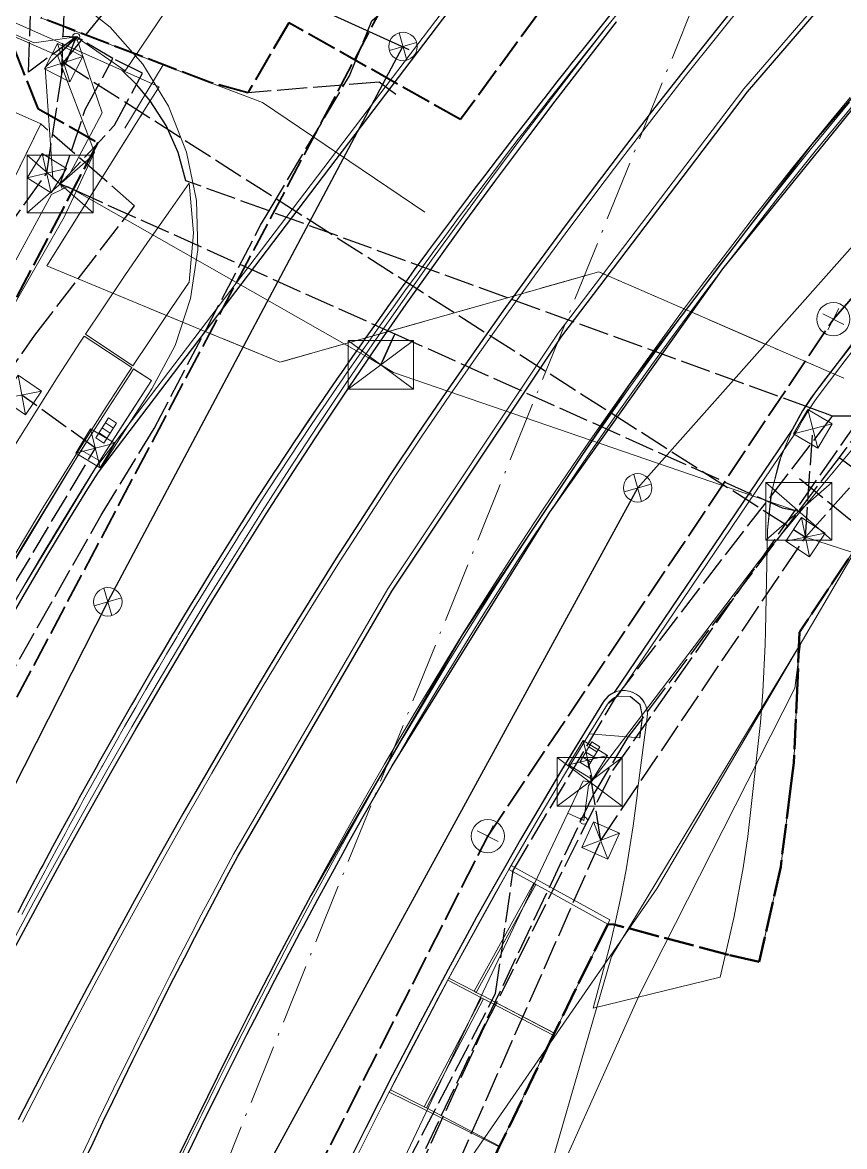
# Model space of a CAD drawing. Header units: metres. Extents: x 105014 to 106600, y 111320 to 118425.
# Drawn here: x 105573.02 to 105607.71, y 113667.11 to 113714.56 of the extents above; entities that cross this region are included whole.
import ezdxf

# ---------------------------------------------------------------- set-up
doc = ezdxf.new("R2010")
doc.units = ezdxf.units.M
doc.linetypes.add('DASHDOT', pattern=[3.556, 2.54, -0.508, 0, -0.508])
doc.linetypes.add('DASHED', pattern=[1.524, 1.27, -0.254])
for name, color, linetype, lineweight in [('00-BASE-LIMITE', 7, 'DASHED', 50), ('00-BASE-UE', 42, 'DASHED', 25), ('10-PAV-BOCACALLE', 9, 'CONTINUOUS', 13), ('10-PAV-CALZADA-BRT', 12, 'CONTINUOUS', 30), ('10-PAV-CALZADA-MIXTA', 8, 'CONTINUOUS', 30), ('10-PAV-CICLORUTA', 76, 'CONTINUOUS', 18), ('10-PAV-SARDINEL', 252, 'CONTINUOUS', 13), ('20-EP-ZONA-DURA', 253, 'CONTINUOUS', 13), ('20-EP-ZONA-VERDE', 84, 'CONTINUOUS', 13), ('30-RED-ENEL-EXIST', 13, 'CONTINUOUS', 13), ('30-RED-ENEL-NODOS', 11, 'CONTINUOUS', 13), ('30-RED-ENEL-PROY', 1, 'DASHED', 25), ('30-RED-ETB-CAMARA', 151, 'CONTINUOUS', 13), ('30-RED-ETB-EXIST', 145, 'CONTINUOUS', 13), ('30-RED-ETB-PROY', 5, 'DASHED', 25), ('30-RED-MOVISTAR-PROY', 4, 'DASHED', 25), ('30-RED-VANTI-EXIST', 52, 'CONTINUOUS', 13), ('30-RED-VANTI-PROY', 2, 'DASHED', 25), ('30-RED-VANTI-RETIRO', 8, 'DASHDOT', 13), ('35-RH-ACUE-MATRIZ-PJ', 150, 'DASHED', 40), ('35-RH-ACUE-MENOR-EXIST', 151, 'CONTINUOUS', 13), ('35-RH-ACUE-MENOR-PROY', 5, 'DASHED', 25), ('35-RH-PLUV-COLECTOR', 96, 'CONTINUOUS', 30), ('35-RH-PLUV-NODOS', 94, 'CONTINUOUS', 13), ('35-RH-PLUV-RETIRO', 8, 'DASHDOT', 13), ('35-RH-SUDS-ZONAS', 92, 'CONTINUOUS', 20), ('36-RH-SAN-COLECTOR-PROY', 6, 'DASHED', 35), ('36-RH-SAN-POZOS', 216, 'CONTINUOUS', 13), ('60-PREDIAL-LOTE', 42, 'CONTINUOUS', 13)]:
    doc.layers.add(name, color=color, linetype=linetype, lineweight=lineweight)

# ---------------------------------------------------------------- blocks, each defined once
blk = doc.blocks.new('CAM_ETB_T_14')
for p, q in [((-1.39, -1.22), (1.39, 1.22)), ((-1.39, 1.22), (1.39, -1.22))]:
    blk.add_line(p, q)
blk.add_lwpolyline([(-1.39, -1.22), (1.39, -1.22), (1.39, 1.22), (-1.39, 1.22)], close=True)
blk = doc.blocks.new('CAM_ETB_T_13')
for p, q in [((-1.375, -1.025), (1.375, 1.025)), ((-1.375, 1.025), (1.375, -1.025))]:
    blk.add_line(p, q)
blk.add_lwpolyline([(-1.375, -1.025), (1.375, -1.025), (1.375, 1.025), (-1.375, 1.025)], close=True)
blk = doc.blocks.new('POSTE')
blk.add_circle((0, 0), 0.15)
blk = doc.blocks.new('CAJA_ENEL')
for p, q in [((-0.6, -0.6), (0.6, 0.6)), ((-0.6, 0.6), (0.6, -0.6))]:
    blk.add_line(p, q)
blk.add_lwpolyline([(-0.6, -0.6), (0.6, -0.6), (0.6, 0.6), (-0.6, 0.6)], close=True)
blk = doc.blocks.new('POZO_SAN')
for p, q in [((0, -0.5), (0, 0.5)), ((-0.5, 0), (0.5, 0))]:
    blk.add_line(p, q)
blk.add_circle((0, 0), 0.7)
blk = doc.blocks.new('SUMIDERO')
for p, q in [((-0.25, -0.2), (-0.25, 0.2)), ((0, -0.2), (0, 0.2)), ((0.25, -0.2), (0.25, 0.2))]:
    blk.add_line(p, q)
blk.add_lwpolyline([(-0.5, -0.2), (0.5, -0.2), (0.5, 0.2), (-0.5, 0.2)], close=True)
blk = doc.blocks.new('POZO_PLUV')
for p, q in [((-0.42, -0.42), (0.42, 0.42)), ((-0.42, 0.42), (0.42, -0.42))]:
    blk.add_line(p, q)
blk.add_circle((0, 0), 0.6)

msp = doc.modelspace()

# ---------------------------------------------------------------- linework, layer by layer
at = {"layer": '00-BASE-LIMITE'}
msp.add_lwpolyline([(105608.7125, 113693.1741), (105605.8169, 113688.8167), (105605.7209, 113686.6775), (105605.5699, 113683.3127), (105605.4333, 113682.2227), (105605.0193, 113678.9153), (105604.1107, 113674.9011), (105602.8163, 113675.1941), (105597.9807, 113676.4851), (105597.7151, 113676.4981), (105595.4177, 113671.8015), (105593.1405, 113667.0871), (105575.3521, 113628.7597)], dxfattribs=at)
at = {"layer": '00-BASE-UE'}
msp.add_lwpolyline([(105608.7125, 113693.1741), (105605.8169, 113688.8167), (105605.7209, 113686.6775), (105605.5699, 113683.3127), (105605.4333, 113682.2227), (105605.0193, 113678.9153), (105604.1107, 113674.9011), (105602.8163, 113675.1941), (105597.9807, 113676.4851), (105597.7151, 113676.4981), (105595.4177, 113671.8015), (105593.1405, 113667.0871), (105575.3521, 113628.7597)], dxfattribs=at)
at = {"layer": '10-PAV-BOCACALLE'}
msp.add_lwpolyline([(105603.419, 113731.3811), (105576.2193, 113695.5737), (105576.6611, 113696.2805), (105577.5571, 113697.6867), (105578.4727, 113699.0963), (105579.4593, 113700.9304), (105580.1139, 113702.9075), (105580.4169, 113704.9679), (105580.359, 113707.0497), (105579.9421, 113709.0902), (105579.1786, 113711.0278), (105578.0917, 113712.8043), (105576.714, 113714.3661), (105575.087, 113715.6661)], dxfattribs=at)
msp.add_lwpolyline([(105597.9872, 113686.2742), (105605.511, 113697.3881), (105604.9529, 113696.0234), (105604.6015, 113694.5915), (105604.4645, 113693.1235), (105604.3823, 113688.8583), (105604.3637, 113688.2995), (105604.2693, 113686.2987), (105604.1663, 113685.0091), (105603.6261, 113680.2021), (105603.4301, 113678.8667), (105603.0577, 113676.8141), (105602.6876, 113675.2285), (105602.4601, 113674.2539), (105597.1035, 113672.9515), (105597.8233, 113675.6415), (105598.0116, 113676.4837), (105598.2681, 113677.6313), (105598.4907, 113678.7843), (105598.7933, 113680.6449), (105598.9597, 113681.9283), (105598.9936, 113682.2791), (105598.9973, 113682.3139), (105599.0015, 113682.3485), (105599.3823, 113685.2281), (105599.3904, 113685.3906), (105599.3721, 113685.5523), (105599.3278, 113685.7089), (105599.2587, 113685.8562), (105599.1666, 113685.9904), (105599.0539, 113686.1079), (105598.9237, 113686.2055), (105598.7794, 113686.2807), (105598.6248, 113686.3315), (105598.464, 113686.3566), (105598.3013, 113686.3553), (105598.1409, 113686.3276), (105597.9872, 113686.2742)], close=True, dxfattribs=at)
at = {"layer": '10-PAV-CALZADA-BRT'}
for points in [[(105575.5779, 113666.3959), (105575.9939, 113667.2697), (105576.4119, 113668.1425), (105576.8323, 113669.0143), (105577.2551, 113669.8847), (105577.6807, 113670.7539), (105578.1089, 113671.6217), (105578.5399, 113672.4883), (105578.9739, 113673.3531), (105579.4109, 113674.2167), (105579.8511, 113675.0785), (105580.2947, 113675.9385), (105580.7417, 113676.7969), (105581.1923, 113677.6533), (105581.6465, 113678.5077), (105582.1047, 113679.3603), (105588.6058, 113690.5529), (105595.7841, 113701.3237), (105603.6123, 113711.6318), (105612.0607, 113721.4381)], [(105614.6379, 113719.0701), (105606.3318, 113709.4286), (105598.6353, 113699.2938), (105591.5778, 113688.7042), (105585.1859, 113677.6999), (105584.7333, 113676.8579), (105584.2863, 113676.0169), (105583.8425, 113675.1735), (105583.4021, 113674.3279), (105582.9649, 113673.4801), (105582.5307, 113672.6301), (105582.0993, 113671.7781), (105581.6709, 113670.9241), (105581.2451, 113670.0681), (105580.8219, 113669.2103), (105580.4011, 113668.3507), (105579.9827, 113667.4893), (105579.5663, 113666.6263)], [(105603.4585, 113715.7093), (105602.1477, 113714.0729), (105600.8471, 113712.4281), (105599.5573, 113710.7749), (105598.2791, 113709.1127), (105597.0129, 113707.4415), (105595.7593, 113705.7607), (105594.5191, 113704.0701), (105593.2925, 113702.3695), (105592.0805, 113700.6585), (105590.8835, 113698.9369), (105589.7023, 113697.2045), (105588.5375, 113695.4611), (105587.3895, 113693.7065), (105586.2581, 113691.9413), (105585.1429, 113690.1657), (105584.0431, 113688.3805), (105582.9587, 113686.5859), (105581.8889, 113684.7827), (105580.8333, 113682.9709), (105579.7913, 113681.1515), (105578.7625, 113679.3243), (105577.7463, 113677.4903), (105576.7423, 113675.6495), (105575.7499, 113673.8025), (105574.7685, 113671.9495), (105573.7975, 113670.0911), (105572.8365, 113668.2275)], [(105572.6619, 113675.4499), (105573.6645, 113677.3157), (105574.6793, 113679.1763), (105575.7069, 113681.0311), (105576.7477, 113682.8797), (105577.8025, 113684.7217), (105578.8717, 113686.5565), (105579.9557, 113688.3841), (105581.0553, 113690.2035), (105582.1709, 113692.0145), (105583.3027, 113693.8165), (105584.4517, 113695.6091), (105585.6179, 113697.3915), (105586.8013, 113699.1627), (105588.0009, 113700.9219), (105589.2157, 113702.6691), (105590.4451, 113704.4047), (105591.6887, 113706.1291), (105592.9457, 113707.8421), (105594.2153, 113709.5445), (105595.4969, 113711.2363), (105596.7903, 113712.9181), (105598.0945, 113714.5899)]]:
    msp.add_lwpolyline(points, dxfattribs=at)
at = {"layer": '10-PAV-CALZADA-MIXTA'}
for points in [[(105560.2733, 113665.8219), (105560.9771, 113667.2921), (105561.6857, 113668.7621), (105562.3997, 113670.2313), (105563.1197, 113671.6997), (105563.8459, 113673.1669), (105564.5789, 113674.6329), (105565.3191, 113676.0973), (105566.0667, 113677.5599), (105566.8223, 113679.0203), (105567.5863, 113680.4785), (105568.3593, 113681.9341), (105569.1413, 113683.3867), (105569.9329, 113684.8361), (105570.7347, 113686.2821), (105571.5469, 113687.7245), (105572.3699, 113689.1625), (105573.2041, 113690.5963), (105574.0499, 113692.0253), (105574.9077, 113693.4493), (105575.7781, 113694.8677), (105576.2193, 113695.5737), (105603.419, 113731.3811)], [(105597.981, 113715.0783), (105597.3137, 113714.2462), (105597.0183, 113713.8766), (105596.7317, 113713.5165), (105596.1516, 113712.7852), (105596.0155, 113712.6133), (105595.574, 113712.0522), (105595.0191, 113711.345), (105594.9979, 113711.3178), (105594.4248, 113710.5812), (105594.0295, 113710.0714), (105593.7837, 113709.7526), (105593.1455, 113708.9218), (105593.0466, 113708.7925), (105592.511, 113708.0882), (105592.0713, 113707.5079), (105591.8791, 113707.2526), (105591.2505, 113706.4146), (105591.1034, 113706.2177), (105590.6823, 113705.6503), (105590.1436, 113704.9214), (105590.1164, 113704.8843), (105589.5545, 113704.1153), (105589.1929, 113703.6184), (105588.9951, 113703.3446), (105588.4389, 113702.5714), (105588.2511, 113702.3092), (105587.9373, 113701.8677), (105587.4381, 113701.1624), (105587.3187, 113700.993), (105586.9423, 113700.4545), (105586.4484, 113699.7453), (105586.3961, 113699.67), (105585.9585, 113699.0335), (105585.4838, 113698.34), (105585.4703, 113698.3203), (105584.5822, 113697.0028), (105584.5733, 113696.9894), (105583.6919, 113695.6578), (105583.6875, 113695.651), (105582.8133, 113694.3051), (105581.9507, 113692.9516), (105581.9465, 113692.9449), (105581.1, 113691.5907), (105581.0916, 113691.5772), (105580.2608, 113690.2226), (105580.2483, 113690.2023), (105579.8141, 113689.4829), (105579.4162, 113688.8205), (105579.3693, 113688.7419), (105578.9286, 113687.9986), (105578.5947, 113687.4328), (105578.49, 113687.254), (105578.0552, 113686.5071), (105577.7834, 113686.0387), (105577.6226, 113685.759), (105577.1495, 113684.9325), (105576.9822, 113684.6389), (105576.9359, 113684.5568), (105576.2131, 113683.2738), (105576.1906, 113683.2336), (105575.4088, 113681.8229), (105575.2906, 113681.6074), (105574.7885, 113680.6879), (105574.6359, 113680.4071), (105574.29, 113679.7665), (105573.8711, 113678.987), (105573.7945, 113678.8435), (105573.3029, 113677.9183), (105573.1147, 113677.5626), (105572.8146, 113676.9915)], [(105579.6294, 113666.0498), (105580.1933, 113667.2105), (105580.7614, 113668.369), (105581.1043, 113669.063), (105581.3339, 113669.5254), (105581.9109, 113670.6795), (105582.4924, 113671.8312), (105582.9894, 113672.8054), (105583.0792, 113672.9804), (105583.6712, 113674.127), (105584.2686, 113675.2707), (105584.7507, 113676.1834), (105584.8718, 113676.4112), (105585.4809, 113677.5488), (105586.0964, 113678.6829), (105586.7177, 113679.8137), (105586.727, 113679.8304), (105587.346, 113680.9408), (105587.981, 113682.064), (105588.6229, 113683.1833), (105595.2712, 113693.8949), (105602.5811, 113704.1663), (105610.5237, 113713.9567)], [(105611.2414, 113705.0785), (105607.3943, 113700.17), (105606.4448, 113698.9068), (105605.944, 113698.1683), (105605.511, 113697.3881), (105597.9872, 113686.2742), (105597.8558, 113686.2041), (105597.7363, 113686.1153), (105597.6313, 113686.0097), (105597.5431, 113685.8897), (105595.7653, 113682.9922), (105594.0393, 113680.0649), (105593.4121, 113678.9713), (105592.7959, 113677.8815), (105592.1857, 113676.7867), (105591.5815, 113675.6875), (105590.9825, 113674.5835), (105590.3891, 113673.4753), (105589.8009, 113672.3629), (105589.2175, 113671.2463), (105588.6389, 113670.1257), (105588.0649, 113669.0015), (105587.4953, 113667.8735), (105586.9297, 113666.7421)]]:
    msp.add_lwpolyline(points, dxfattribs=at)
at = {"layer": '10-PAV-CICLORUTA'}
msp.add_lwpolyline([(105580.0523, 113703.5927), (105579.3229, 113702.5289), (105578.3871, 113701.1407), (105577.6807, 113700.0735), (105575.6793, 113701.3983), (105576.3915, 113702.4739), (105577.3381, 113703.8783), (105578.2945, 113705.2729), (105579.2599, 113706.6575), (105580.0501, 113707.7727), (105580.2378, 113705.6828), (105580.0523, 113703.5927)], close=True, dxfattribs=at)
msp.add_lwpolyline([(105572.7173, 113696.7631), (105573.6165, 113698.2017), (105574.5295, 113699.6345), (105575.4549, 113701.0593), (105575.6241, 113701.3149), (105577.6255, 113699.9901), (105577.6255, 113699.9901), (105577.4619, 113699.7431), (105576.5479, 113698.3359), (105575.6463, 113696.9209), (105574.7579, 113695.4995), (105573.8823, 113694.0727), (105573.0197, 113692.6405), (105572.1691, 113691.2037)], dxfattribs=at)
at = {"layer": '10-PAV-SARDINEL'}
for points in [[(105560.0928, 113665.9081), (105560.7968, 113667.3787), (105561.5057, 113668.8492), (105562.22, 113670.3191), (105562.9403, 113671.7881), (105563.6669, 113673.256), (105564.4002, 113674.7227), (105565.1408, 113676.1879), (105565.8889, 113677.6514), (105566.6449, 113679.1127), (105567.4094, 113680.5718), (105568.183, 113682.0284), (105568.9655, 113683.4821), (105569.7577, 113684.9326), (105570.5601, 113686.3797), (105571.373, 113687.8232), (105572.1967, 113689.2625), (105573.0316, 113690.6976), (105573.8782, 113692.1279), (105574.7368, 113693.5532), (105575.6081, 113694.973), (105576.0497, 113695.6797), (105576.06, 113695.6947), (105603.2597, 113731.5021)], [(105603.419, 113731.3811), (105576.2193, 113695.5737), (105575.7781, 113694.8677), (105574.9077, 113693.4493), (105574.0499, 113692.0253), (105573.2041, 113690.5963), (105572.3699, 113689.1625), (105571.5469, 113687.7245), (105570.7347, 113686.2821), (105569.9329, 113684.8361), (105569.1413, 113683.3867), (105568.3593, 113681.9341), (105567.5863, 113680.4785), (105566.8223, 113679.0203), (105566.0667, 113677.5599), (105565.3191, 113676.0973), (105564.5789, 113674.6329), (105563.8459, 113673.1669), (105563.1197, 113671.6997), (105562.3997, 113670.2313), (105561.6857, 113668.7621), (105560.9771, 113667.2921), (105560.2733, 113665.8219)], [(105572.4855, 113675.5441), (105573.4886, 113677.411), (105574.5041, 113679.2727), (105575.5323, 113681.1286), (105576.5738, 113682.9785), (105577.6293, 113684.8217), (105578.6993, 113686.6579), (105579.7841, 113688.4868), (105580.8846, 113690.3077), (105582.0011, 113692.1202), (105583.1338, 113693.9237), (105584.2838, 113695.7178), (105585.4511, 113697.5018), (105586.6356, 113699.2746), (105587.8362, 113701.0354), (105589.052, 113702.784), (105590.2824, 113704.521), (105591.527, 113706.2468), (105592.785, 113707.9611), (105594.0555, 113709.6647), (105595.338, 113711.3577), (105596.6322, 113713.0406), (105597.6657, 113714.3654), (105598.137, 113714.9531)], [(105572.8146, 113676.9915), (105573.1147, 113677.5626), (105573.3029, 113677.9183), (105573.7945, 113678.8435), (105573.8711, 113678.987), (105574.29, 113679.7665), (105574.6359, 113680.4071), (105574.7885, 113680.6879), (105575.2906, 113681.6074), (105575.4088, 113681.8229), (105576.1906, 113683.2336), (105576.2131, 113683.2738), (105576.9359, 113684.5568), (105576.9822, 113684.6389), (105577.1495, 113684.9325), (105577.6226, 113685.759), (105577.7834, 113686.0387), (105578.0552, 113686.5071), (105578.49, 113687.254), (105578.5947, 113687.4328), (105578.9286, 113687.9986), (105579.3693, 113688.7419), (105579.4162, 113688.8205), (105579.8141, 113689.4829), (105580.2483, 113690.2023), (105580.2608, 113690.2226), (105581.0916, 113691.5772), (105581.1, 113691.5907), (105581.9465, 113692.9449), (105581.9507, 113692.9516), (105582.3805, 113693.6293), (105582.8133, 113694.3051), (105583.249, 113694.979), (105583.6875, 113695.651), (105583.6919, 113695.6578), (105584.1312, 113696.3245), (105584.5733, 113696.9894), (105584.5822, 113697.0028), (105585.0248, 113697.6625), (105585.4703, 113698.3203), (105585.4838, 113698.34), (105585.9585, 113699.0335), (105586.3961, 113699.67), (105586.4484, 113699.7453), (105586.9423, 113700.4545), (105587.3187, 113700.993), (105587.4381, 113701.1624), (105587.9373, 113701.8677), (105588.2511, 113702.3092), (105588.4389, 113702.5714), (105588.9951, 113703.3446), (105589.1929, 113703.6184), (105589.5545, 113704.1153), (105590.1164, 113704.8843), (105590.1436, 113704.9214), (105590.6823, 113705.6503), (105591.1034, 113706.2177), (105591.2505, 113706.4146), (105591.8791, 113707.2526), (105592.0713, 113707.5079), (105592.511, 113708.0882), (105593.0466, 113708.7925), (105593.1455, 113708.9218), (105593.7837, 113709.7526), (105594.0295, 113710.0714), (105594.4248, 113710.5812), (105594.9979, 113711.3178), (105595.0191, 113711.345), (105595.574, 113712.0522), (105596.0155, 113712.6133), (105596.1516, 113712.7852), (105596.7317, 113713.5165), (105597.0183, 113713.8766), (105597.3137, 113714.2462), (105597.981, 113715.0783)], [(105598.137, 113714.9531), (105597.4698, 113714.1212), (105597.1747, 113713.7519), (105596.8883, 113713.3921), (105596.3084, 113712.661), (105596.1725, 113712.4894), (105595.7313, 113711.9286), (105595.1766, 113711.2218), (105595.1557, 113711.195), (105594.5828, 113710.4585), (105594.1878, 113709.9491), (105593.9422, 113709.6307), (105593.3043, 113708.8002), (105593.2057, 113708.6712), (105592.6703, 113707.9673), (105592.2309, 113707.3874), (105592.039, 113707.1325), (105591.4106, 113706.2948), (105591.2638, 113706.0983), (105590.843, 113705.5313), (105590.3047, 113704.8028), (105590.2778, 113704.7662), (105589.7161, 113703.9975), (105589.3548, 113703.501), (105589.1574, 113703.2277), (105588.6014, 113702.4548), (105588.4139, 113702.193), (105588.1004, 113701.752), (105587.6015, 113701.0471), (105587.4824, 113700.8781), (105587.1063, 113700.3401), (105586.6126, 113699.6311), (105586.5607, 113699.5563), (105586.1234, 113698.9204), (105585.6488, 113698.227), (105585.6356, 113698.2077), (105585.1907, 113697.5508), (105584.7486, 113696.8918), (105584.7399, 113696.8787), (105584.298, 113696.2142), (105583.8594, 113695.5485), (105583.8552, 113695.542), (105583.4167, 113694.8701), (105582.9815, 113694.1969), (105582.5492, 113693.5218), (105582.1199, 113692.845), (105582.1161, 113692.8388), (105581.2697, 113691.4849), (105581.2618, 113691.4721), (105580.4312, 113690.1179), (105580.4191, 113690.0982), (105579.9854, 113689.3798), (105579.5878, 113688.7179), (105579.5412, 113688.6397), (105579.1007, 113687.8968), (105578.7671, 113687.3315), (105578.6627, 113687.1532), (105578.2281, 113686.4066), (105577.9566, 113685.9387), (105577.7961, 113685.6595), (105577.3232, 113684.8333), (105577.1562, 113684.5403), (105577.1102, 113684.4586), (105576.3875, 113683.1759), (105576.3653, 113683.1363), (105575.584, 113681.7264), (105575.4661, 113681.5114), (105574.9641, 113680.5922), (105574.8118, 113680.3119), (105574.4661, 113679.6717), (105574.0474, 113678.8926), (105573.971, 113678.7495), (105573.4796, 113677.8247), (105573.2916, 113677.4694), (105572.9917, 113676.8987)], [(105598.0945, 113714.5899), (105596.7903, 113712.9181), (105595.4969, 113711.2363), (105594.2153, 113709.5445), (105592.9457, 113707.8421), (105591.6887, 113706.1291), (105590.4451, 113704.4047), (105589.2157, 113702.6691), (105588.0009, 113700.9219), (105586.8013, 113699.1627), (105585.6179, 113697.3915), (105584.4517, 113695.6091), (105583.3027, 113693.8165), (105582.1709, 113692.0145), (105581.0553, 113690.2035), (105579.9557, 113688.3841), (105578.8717, 113686.5565), (105577.8025, 113684.7217), (105576.7477, 113682.8797), (105575.7069, 113681.0311), (105574.6793, 113679.1763), (105573.6645, 113677.3157), (105572.6619, 113675.4499)], [(105607.9226, 113711.2004), (105607.1182, 113710.2278), (105606.3199, 113709.2501), (105605.5279, 113708.2674), (105604.742, 113707.2797), (105603.9624, 113706.2871), (105603.189, 113705.2896), (105602.4219, 113704.2873), (105601.6612, 113703.2801), (105600.9069, 113702.2682), (105600.1589, 113701.2515), (105599.4174, 113700.2302), (105598.6823, 113699.2041), (105597.9537, 113698.1735), (105597.2316, 113697.1383), (105596.5161, 113696.0986), (105595.8071, 113695.0543), (105595.1047, 113694.0056), (105594.409, 113692.9526), (105593.7199, 113691.8951), (105593.0374, 113690.8333), (105592.3617, 113689.7673), (105591.6927, 113688.697), (105591.0305, 113687.6225), (105590.3751, 113686.5438), (105589.7264, 113685.4611), (105589.0847, 113684.3743), (105588.4498, 113683.2834), (105588.1276, 113682.7237), (105587.8072, 113682.163), (105587.4886, 113681.6014), (105587.1715, 113681.0386), (105586.5523, 113679.9278), (105586.5427, 113679.9105), (105585.9209, 113678.7788), (105585.3049, 113677.6437), (105584.6954, 113676.5054), (105584.574, 113676.2771), (105584.0916, 113675.3637), (105583.4937, 113674.2192), (105582.9014, 113673.072), (105582.8114, 113672.8965), (105582.3141, 113671.9217), (105581.7322, 113670.7693), (105581.1549, 113669.6146), (105580.9251, 113669.1518), (105580.582, 113668.4574), (105580.0136, 113667.2983), (105579.4494, 113666.137)], [(105579.4494, 113666.137), (105580.0136, 113667.2983), (105580.582, 113668.4574), (105580.9251, 113669.1518), (105581.1549, 113669.6146), (105581.7322, 113670.7693), (105582.3141, 113671.9217), (105582.8114, 113672.8965), (105582.9014, 113673.072), (105583.4937, 113674.2192), (105584.0916, 113675.3637), (105584.574, 113676.2771), (105584.6954, 113676.5054), (105585.3049, 113677.6437), (105585.9209, 113678.7788), (105586.5427, 113679.9105), (105586.5523, 113679.9278), (105587.1715, 113681.0386), (105587.4886, 113681.6014), (105587.8072, 113682.163), (105588.1276, 113682.7237), (105588.4498, 113683.2834), (105589.0847, 113684.3743), (105589.7264, 113685.4611), (105590.3751, 113686.5438), (105591.0305, 113687.6225), (105591.6927, 113688.697), (105592.3617, 113689.7673), (105593.0374, 113690.8333), (105593.7199, 113691.8951), (105594.409, 113692.9526), (105595.1047, 113694.0056), (105595.8071, 113695.0543), (105596.5161, 113696.0986), (105597.2316, 113697.1383), (105597.9537, 113698.1735), (105598.6823, 113699.2041), (105599.4174, 113700.2302), (105600.1589, 113701.2515), (105600.9069, 113702.2682), (105601.6612, 113703.2801), (105602.4219, 113704.2873), (105603.189, 113705.2896), (105603.9624, 113706.2871), (105604.742, 113707.2797), (105605.5279, 113708.2674), (105606.3199, 113709.2501), (105607.1182, 113710.2278), (105607.9226, 113711.2004)], [(105579.5663, 113666.6263), (105579.9827, 113667.4893), (105580.4011, 113668.3507), (105580.8219, 113669.2103), (105581.2451, 113670.0681), (105581.6709, 113670.9241), (105582.0993, 113671.7781), (105582.5307, 113672.6301), (105582.9649, 113673.4801), (105583.4021, 113674.3279), (105583.8425, 113675.1735), (105584.2863, 113676.0169), (105584.7333, 113676.8579), (105585.1859, 113677.6999), (105585.7944, 113678.8178), (105586.4098, 113679.9319), (105587.0321, 113681.0423), (105587.6611, 113682.1487), (105588.297, 113683.2513), (105588.9397, 113684.3499), (105589.5892, 113685.4445), (105590.2453, 113686.5352), (105590.9082, 113687.6217), (105591.5778, 113688.7042), (105592.254, 113689.7825), (105592.9368, 113690.8566), (105593.6263, 113691.9265), (105594.3223, 113692.9921), (105595.0249, 113694.0534), (105595.7341, 113695.1103), (105596.4497, 113696.1629), (105597.1718, 113697.211), (105597.9004, 113698.2547), (105598.6353, 113699.2938), (105599.3767, 113700.3284), (105600.1244, 113701.3584), (105600.8785, 113702.3838), (105601.6388, 113703.4045), (105602.4055, 113704.4205), (105603.1783, 113705.4318), (105603.9575, 113706.4383), (105604.7427, 113707.4399), (105605.5342, 113708.4367), (105606.3318, 113709.4286), (105607.1355, 113710.4156), (105607.9452, 113711.3976)], [(105608.0763, 113711.0724), (105607.2727, 113710.1008), (105606.4753, 113709.1241), (105605.684, 113708.1424), (105604.8989, 113707.1557), (105604.12, 113706.1641), (105603.3474, 113705.1676), (105602.5811, 113704.1663), (105601.8212, 113703.1601), (105601.0676, 113702.1492), (105600.3204, 113701.1335), (105599.5796, 113700.1132), (105598.8452, 113699.0882), (105598.1173, 113698.0586), (105597.396, 113697.0244), (105596.6811, 113695.9857), (105595.9729, 113694.9425), (105595.2712, 113693.8949), (105594.5761, 113692.8428), (105593.8877, 113691.7864), (105593.206, 113690.7257), (105592.5309, 113689.6607), (105591.8626, 113688.5915), (105591.2011, 113687.5181), (105590.5463, 113686.4405), (105589.8983, 113685.3588), (105589.2572, 113684.2731), (105588.6229, 113683.1833), (105588.3011, 113682.6242), (105587.981, 113682.064), (105587.6626, 113681.5029), (105587.346, 113680.9408), (105586.727, 113679.8304), (105586.7177, 113679.8137), (105586.0964, 113678.6829), (105585.4809, 113677.5488), (105584.8718, 113676.4112), (105584.7507, 113676.1834), (105584.2686, 113675.2707), (105583.6712, 113674.127), (105583.0792, 113672.9804), (105582.9894, 113672.8054), (105582.4924, 113671.8312), (105581.9109, 113670.6795), (105581.3339, 113669.5254), (105581.1043, 113669.063), (105580.7614, 113668.369), (105580.1933, 113667.2105), (105579.6294, 113666.0498)], [(105586.9297, 113666.7421), (105587.4953, 113667.8735), (105588.0649, 113669.0015), (105588.6389, 113670.1257), (105589.2175, 113671.2463), (105589.8009, 113672.3629), (105590.3891, 113673.4753), (105590.9825, 113674.5835), (105591.5815, 113675.6875), (105592.1857, 113676.7867), (105592.7959, 113677.8815), (105593.4121, 113678.9713), (105594.0393, 113680.0649), (105594.6089, 113681.044), (105595.1843, 113682.0198), (105595.7653, 113682.9922), (105596.3523, 113683.9615), (105596.9449, 113684.9273), (105597.5431, 113685.8897), (105597.5913, 113685.9599), (105597.6453, 113686.0257), (105597.7047, 113686.0867), (105597.7691, 113686.1425), (105597.8379, 113686.1925), (105597.9108, 113686.2365), (105597.9872, 113686.2742), (105605.511, 113697.3881), (105605.6276, 113697.6149), (105605.7499, 113697.8387), (105605.8779, 113698.0593), (105606.0115, 113698.2765), (105606.1505, 113698.4903), (105606.295, 113698.7004), (105606.4448, 113698.9068), (105606.9183, 113699.5394), (105607.3943, 113700.17), (105608.082, 113701.0716)], [(105608.2407, 113700.9499), (105607.5536, 113700.0491), (105607.0782, 113699.4192), (105606.6058, 113698.7881), (105606.4571, 113698.5832), (105606.3182, 113698.3812), (105606.3154, 113698.377), (105606.1801, 113698.169), (105606.0491, 113697.9559), (105605.9245, 113697.7411), (105605.8046, 113697.5217), (105605.6889, 113697.2967), (105605.6842, 113697.2881), (105605.6766, 113697.276), (105598.1528, 113686.1621), (105598.1311, 113686.1353), (105598.1051, 113686.1126), (105598.0756, 113686.0948), (105598.0074, 113686.0612), (105597.9487, 113686.0258), (105597.8938, 113685.9859), (105597.842, 113685.9411), (105597.7942, 113685.892), (105597.7518, 113685.8403), (105597.7109, 113685.7807), (105597.115, 113684.8222), (105596.523, 113683.8574), (105595.9366, 113682.8889), (105595.3563, 113681.9177), (105594.7815, 113680.9429), (105594.2125, 113679.9649), (105593.5859, 113678.8724), (105592.9703, 113677.7836), (105592.3607, 113676.6899), (105591.7571, 113675.5917), (105591.1586, 113674.4886), (105590.5657, 113673.3814), (105589.978, 113672.2699), (105589.395, 113671.1541), (105588.8168, 113670.0344), (105588.2432, 113668.911), (105587.6738, 113667.7833), (105587.1088, 113666.6531)]]:
    msp.add_lwpolyline(points, dxfattribs=at)
at = {"layer": '20-EP-ZONA-DURA'}
for points in [[(105575.087, 113715.6661), (105576.714, 113714.3661), (105578.0917, 113712.8043), (105579.1786, 113711.0278), (105579.9421, 113709.0902), (105580.359, 113707.0497), (105580.4169, 113704.9679), (105580.1139, 113702.9075), (105579.4593, 113700.9304), (105578.4727, 113699.0963), (105578.4727, 113699.0963), (105577.5571, 113697.6867), (105577.4736, 113697.5556), (105576.1027, 113695.7509), (105576.359, 113696.1744), (105576.4919, 113696.3871), (105576.5201, 113696.4314), (105578.3051, 113699.2055), (105578.4555, 113699.4407), (105578.4573, 113699.4445), (105577.7129, 113699.9323), (105577.7089, 113699.9349), (105577.5455, 113699.6883), (105576.6319, 113698.2819), (105575.7309, 113696.8675), (105575.7232, 113696.8566), (105574.8429, 113695.4469), (105573.9679, 113694.0207), (105573.1055, 113692.5893), (105572.2553, 113691.1531)], [(105572.9917, 113676.8987), (105573.2916, 113677.4694), (105573.4796, 113677.8247), (105573.971, 113678.7495), (105574.0474, 113678.8926), (105574.4661, 113679.6717), (105574.8118, 113680.3119), (105574.9641, 113680.5922), (105575.4661, 113681.5114), (105575.584, 113681.7264), (105576.3653, 113683.1363), (105576.3875, 113683.1759), (105577.1102, 113684.4586), (105577.1562, 113684.5403), (105577.3232, 113684.8333), (105577.7961, 113685.6595), (105577.9566, 113685.9387), (105578.2281, 113686.4066), (105578.6627, 113687.1532), (105578.7671, 113687.3315), (105579.1007, 113687.8968), (105579.5412, 113688.6397), (105579.5878, 113688.7179), (105579.9854, 113689.3798), (105580.4191, 113690.0982), (105580.4312, 113690.1179), (105581.2618, 113691.4721), (105581.2697, 113691.4849), (105582.1161, 113692.8388), (105582.1199, 113692.845), (105582.5492, 113693.5218), (105582.9815, 113694.1969), (105583.4167, 113694.8701), (105583.8552, 113695.542), (105583.8594, 113695.5485), (105584.298, 113696.2142), (105584.7399, 113696.8787), (105584.7486, 113696.8918), (105585.1907, 113697.5508), (105585.6356, 113698.2077), (105585.6488, 113698.227), (105586.1234, 113698.9204), (105586.5607, 113699.5563), (105586.6126, 113699.6311), (105587.1063, 113700.3401), (105587.4824, 113700.8781), (105587.6015, 113701.0471), (105588.1004, 113701.752), (105588.4139, 113702.193), (105588.6014, 113702.4548), (105589.1574, 113703.2277), (105589.3548, 113703.501), (105589.7161, 113703.9975), (105590.2778, 113704.7662), (105590.3047, 113704.8028), (105590.843, 113705.5313), (105591.2638, 113706.0983), (105591.4106, 113706.2948), (105592.039, 113707.1325), (105592.2309, 113707.3874), (105592.6703, 113707.9673), (105593.2057, 113708.6712), (105593.3043, 113708.8002), (105593.9422, 113709.6307), (105594.1878, 113709.9491), (105594.5828, 113710.4585), (105595.1557, 113711.195), (105595.1766, 113711.2218), (105595.7313, 113711.9286), (105596.1725, 113712.4894), (105596.3084, 113712.661), (105596.8883, 113713.3921), (105597.1747, 113713.7519), (105597.4698, 113714.1212), (105597.6657, 113714.3654), (105596.6322, 113713.0406), (105595.338, 113711.3577), (105594.0555, 113709.6647), (105592.785, 113707.9611), (105591.527, 113706.2468), (105590.2824, 113704.521), (105589.052, 113702.784), (105587.8362, 113701.0354), (105586.6356, 113699.2746), (105585.4511, 113697.5018), (105584.2838, 113695.7178), (105583.1338, 113693.9237), (105582.0011, 113692.1202), (105580.8846, 113690.3077), (105579.7841, 113688.4868), (105578.6993, 113686.6579), (105577.6293, 113684.8217), (105576.5738, 113682.9785), (105575.5323, 113681.1286), (105574.5041, 113679.2727), (105573.4886, 113677.411), (105572.4855, 113675.5441)], [(105572.1691, 113691.2037), (105573.0197, 113692.6405), (105573.8823, 113694.0727), (105574.7579, 113695.4995), (105575.6463, 113696.9209), (105576.5479, 113698.3359), (105577.4619, 113699.7431), (105577.6255, 113699.9901), (105577.6255, 113699.9901), (105575.6241, 113701.3149), (105575.4549, 113701.0593), (105574.5295, 113699.6345), (105573.6165, 113698.2017), (105572.7173, 113696.7631)], [(105608.7125, 113693.1741), (105605.8169, 113688.8167), (105605.7209, 113686.6775), (105605.5699, 113683.3127), (105605.4333, 113682.2227), (105605.0193, 113678.9153), (105604.1107, 113674.9011), (105602.8163, 113675.1941), (105602.6876, 113675.2285), (105603.0577, 113676.8141), (105603.4301, 113678.8667), (105603.6261, 113680.2021), (105604.1663, 113685.0091), (105604.2693, 113686.2987), (105604.3637, 113688.2995), (105604.3823, 113688.8583), (105604.4645, 113693.1235), (105604.637, 113694.7887), (105605.0848, 113696.4018), (105605.6766, 113697.276), (105605.6842, 113697.2881), (105605.6889, 113697.2967), (105605.8046, 113697.5217), (105605.9245, 113697.7411), (105606.0491, 113697.9559), (105606.1801, 113698.169), (105606.3154, 113698.377), (105606.3182, 113698.3812), (105606.4571, 113698.5832), (105606.6058, 113698.7881), (105607.0782, 113699.4192), (105607.5536, 113700.0491), (105607.7571, 113700.3162)], [(105587.1088, 113666.6531), (105587.6738, 113667.7833), (105588.2432, 113668.911), (105588.4969, 113669.4079), (105589.9295, 113668.6919), (105593.1405, 113667.0871)]]:
    msp.add_lwpolyline(points, dxfattribs=at)
for points in [[(105575.6793, 113701.3983), (105577.6807, 113700.0735), (105578.3871, 113701.1407), (105579.3229, 113702.5289), (105580.0523, 113703.5927), (105580.2378, 113705.6828), (105580.0501, 113707.7727), (105579.2599, 113706.6575), (105578.2945, 113705.2729), (105577.3381, 113703.8783), (105576.3915, 113702.4739), (105575.6793, 113701.3983)], [(105597.7151, 113676.4981), (105597.8033, 113676.6779), (105593.6455, 113678.9763), (105594.2125, 113679.9649), (105594.7815, 113680.9429), (105595.3563, 113681.9177), (105595.9366, 113682.8889), (105596.523, 113683.8574), (105596.9369, 113684.5331), (105599.0668, 113684.3585), (105599.1817, 113685.2377), (105599.1839, 113685.2545), (105599.0836, 113685.7581), (105599.0827, 113685.7626), (105599.0797, 113685.7652), (105598.6784, 113686.1051), (105598.675, 113686.1065), (105598.1457, 113686.1202), (105598.1422, 113686.1191), (105598.0786, 113686.0953), (105598.1071, 113686.1131), (105598.1321, 113686.1356), (105598.1528, 113686.1621), (105598.2816, 113686.3523), (105598.446, 113686.3569), (105598.6089, 113686.3344), (105598.7659, 113686.2855), (105598.9128, 113686.2115), (105599.0456, 113686.1145), (105599.1606, 113685.997), (105599.2549, 113685.8622), (105599.3257, 113685.7138), (105599.3713, 113685.5557), (105599.3903, 113685.3924), (105599.3823, 113685.2281), (105599.0015, 113682.3485), (105598.9973, 113682.3139), (105598.9936, 113682.2791), (105598.9597, 113681.9283), (105598.7933, 113680.6449), (105598.4907, 113678.7843), (105598.2681, 113677.6313), (105598.0116, 113676.4837), (105598.0102, 113676.4772), (105597.9807, 113676.4851), (105597.7151, 113676.4981)], [(105597.7151, 113676.4981), (105595.4617, 113671.8914), (105592.4319, 113673.4771), (105592.1663, 113673.6161), (105594.6853, 113678.1731), (105594.9479, 113678.0279), (105597.7151, 113676.4981)], [(105595.4177, 113671.8015), (105593.1547, 113667.1165), (105590.0623, 113668.7353), (105592.4737, 113673.3423), (105595.4177, 113671.8015)]]:
    msp.add_lwpolyline(points, close=True, dxfattribs=at)
at = {"layer": '20-EP-ZONA-VERDE'}
for points in [[(105611.9133, 113721.5735), (105603.4568, 113711.7577), (105595.6212, 113701.4397), (105588.436, 113690.6585), (105581.9287, 113679.4551), (105581.4703, 113678.6021), (105581.0155, 113677.7467), (105580.5645, 113676.8895), (105580.1171, 113676.0305), (105579.6731, 113675.1697), (105579.2325, 113674.3073), (105578.7953, 113673.4433), (105578.3609, 113672.5775), (105577.9297, 113671.7105), (105577.5011, 113670.8421), (105577.0755, 113669.9723), (105576.6523, 113669.1013), (105576.2317, 113668.2293), (105575.8133, 113667.3559), (105575.3973, 113666.4817)], [(105573.0145, 113668.1363), (105573.9751, 113669.9991), (105574.9455, 113671.8565), (105575.9263, 113673.7083), (105576.9183, 113675.5543), (105577.9217, 113677.3939), (105578.9371, 113679.2269), (105579.9651, 113681.0527), (105581.0063, 113682.8709), (105582.0613, 113684.6813), (105583.1303, 113686.4833), (105584.2139, 113688.2763), (105585.3127, 113690.0601), (105586.4269, 113691.8341), (105587.5575, 113693.5979), (105588.7043, 113695.3509), (105589.8681, 113697.0927), (105591.0483, 113698.8235), (105592.2443, 113700.5437), (105593.4553, 113702.2531), (105594.6809, 113703.9525), (105595.9203, 113705.6417), (105597.1729, 113707.3213), (105598.4381, 113708.9913), (105599.7155, 113710.6523), (105601.0043, 113712.3045), (105602.3041, 113713.9483), (105603.6141, 113715.5837)], [(105572.2553, 113691.1531), (105573.1055, 113692.5893), (105573.9679, 113694.0207), (105574.8429, 113695.4469), (105575.7309, 113696.8675), (105576.6319, 113698.2819), (105577.5455, 113699.6883), (105577.7089, 113699.9349), (105578.4555, 113699.4407), (105578.4555, 113699.4407), (105578.3051, 113699.2055), (105577.3889, 113697.7949), (105576.4919, 113696.3871), (105575.6081, 113694.9731), (105574.7369, 113693.5531), (105573.8783, 113692.1279), (105573.0315, 113690.6975), (105572.1965, 113689.2625)]]:
    msp.add_lwpolyline(points, dxfattribs=at)
for points in [[(105599.1839, 113685.2545), (105599.0653, 113684.3573), (105596.9369, 113684.5331), (105597.7127, 113685.7837), (105598.1292, 113686.1152), (105598.6616, 113686.112), (105599.0741, 113685.7753), (105599.1839, 113685.2545)], [(105594.5977, 113678.2215), (105592.082, 113673.6704), (105592.0777, 113673.6625), (105591.0139, 113674.2193), (105593.5465, 113678.8027), (105594.5977, 113678.2215)], [(105597.8033, 113676.6779), (105597.7151, 113676.4981), (105594.9479, 113678.0279), (105594.6853, 113678.1731), (105594.5977, 113678.2215), (105593.5465, 113678.8027), (105593.6455, 113678.9763), (105597.8033, 113676.6779)], [(105594.6853, 113678.1731), (105592.1663, 113673.6161), (105592.0777, 113673.6625), (105592.082, 113673.6704), (105594.5977, 113678.2215), (105594.6853, 113678.1731)], [(105592.3852, 113673.3886), (105589.9739, 113668.7816), (105588.5421, 113669.4971), (105590.9671, 113674.1309), (105592.3852, 113673.3886)], [(105592.0777, 113673.6625), (105592.1663, 113673.6161), (105592.4319, 113673.4771), (105595.4641, 113671.8901), (105595.4177, 113671.8015), (105592.4737, 113673.3423), (105592.3852, 113673.3886), (105590.9671, 113674.1309), (105591.0139, 113674.2193), (105592.0777, 113673.6625)], [(105592.4737, 113673.3423), (105590.0623, 113668.7353), (105589.9739, 113668.7816), (105592.3852, 113673.3886), (105592.4737, 113673.3423)], [(105589.9739, 113668.7816), (105590.0623, 113668.7353), (105593.1553, 113667.1163), (105593.1405, 113667.0871), (105589.9295, 113668.6919), (105588.4969, 113669.4079), (105588.5421, 113669.4971), (105589.9739, 113668.7816)]]:
    msp.add_lwpolyline(points, close=True, dxfattribs=at)
at = {"layer": '30-RED-ENEL-EXIST'}
msp.add_lwpolyline([(105606.0619, 113692.8321), (105610.0185, 113691.5569)], dxfattribs=at)
at = {"layer": '30-RED-ENEL-PROY'}
for points in [[(105574.7509, 113712.8681), (105583.8047, 113724.1141)], [(105574.0417, 113708.1993), (105574.7509, 113712.8681)], [(105574.7509, 113712.8681), (105606.0619, 113692.8321)], [(105606.0619, 113692.8321), (105622.1555, 113710.8177)], [(105572.1899, 113705.6169), (105574.0417, 113708.1993)], [(105576.0947, 113696.5893), (105572.9891, 113698.8327)], [(105606.0619, 113692.8321), (105606.3753, 113697.4057)], [(105571.1245, 113688.2589), (105576.0947, 113696.5893)], [(105597.4227, 113680.0277), (105606.0619, 113692.8321)], [(105597.4227, 113680.0277), (105596.8829, 113683.4223)], [(105590.7267, 113664.8539), (105597.4227, 113680.0277)]]:
    msp.add_lwpolyline(points, dxfattribs=at)
at = {"layer": '30-RED-ETB-EXIST'}
for points in [[(105605.779, 113693.925), (105605.826, 113693.886), (105631.928, 113725.236), (105632.339, 113725.669)], [(105575.286, 113713.963), (105577.346, 113712.522), (105585.215, 113724.171), (105585.323, 113724.808), (105585.666, 113724.75)], [(105554.941, 113721.788), (105573.505, 113713.697), (105575.286, 113713.963)], [(105574.605, 113707.746), (105574.292, 113707.995), (105573.969, 113712.665), (105575.286, 113713.963)], [(105575.286, 113713.963), (105574.483, 113713.135), (105575.332, 113713.967)], [(105574.605, 113707.746), (105575.027, 113708.202), (105576.379, 113710.743), (105575.286, 113713.963)], [(105548.208, 113659.287), (105548.45, 113659.833), (105574.24, 113707.303), (105574.71, 113707.531), (105574.605, 113707.746)], [(105574.605, 113707.746), (105574.71, 113707.531), (105574.933, 113707.64), (105587.612, 113700.42), (105588.142, 113700.106)], [(105588.142, 113700.106), (105588.672, 113699.791), (105605.793, 113693.903)], [(105596.952, 113682.507), (105596.999, 113682.472), (105604.085, 113691.794), (105605.826, 113693.886), (105605.779, 113693.925)], [(105596.709, 113680.869), (105596.036, 113681.187), (105596.679, 113682.545), (105596.952, 113682.507)], [(105596.709, 113680.869), (105596.911, 113682.355), (105596.999, 113682.472), (105596.952, 113682.507)], [(105582.951, 113650.542), (105581.779, 113651.075), (105581.871, 113651.278), (105596.036, 113681.187), (105596.709, 113680.869)]]:
    msp.add_lwpolyline(points, dxfattribs=at)
at = {"layer": '30-RED-ETB-PROY'}
for points in [[(105575.286, 113713.963), (105573.276, 113712.463), (105573.353, 113714.907), (105574.759, 113714.907), (105574.726, 113713.983), (105575.286, 113713.963)], [(105574.605, 113707.746), (105575.669, 113710.888), (105576.825, 113713.044), (105575.286, 113713.963)], [(105574.605, 113707.746), (105576.901, 113710.231), (105578.084, 113712.42), (105576.825, 113713.044), (105575.286, 113713.963)], [(105575.286, 113713.963), (105574.671, 113712.42), (105574.726, 113713.983), (105575.286, 113713.963)], [(105574.605, 113707.746), (105575.235, 113707.479), (105588.731, 113701.417), (105588.142, 113700.106)], [(105588.142, 113700.106), (105588.731, 113701.417), (105605.084, 113694.072), (105605.779, 113693.925)]]:
    msp.add_lwpolyline(points, dxfattribs=at)
at = {"layer": '30-RED-MOVISTAR-PROY'}
for points in [[(105592.4894, 113672.1116), (105597.9303, 113682.9753), (105609.2591, 113699.1275), (105620.9324, 113712.9691), (105665.0309, 113757.36)], [(105545.8675, 113570.2421), (105592.4894, 113672.1116)]]:
    msp.add_lwpolyline(points, dxfattribs=at)
at = {"layer": '30-RED-VANTI-EXIST'}
for points in [[(105577.2139, 113712.5497), (105543.8545, 113727.3785)], [(105573.7895, 113710.2779), (105542.5065, 113724.2201)], [(105577.2139, 113712.5497), (105578.7813, 113711.8459)], [(105578.41, 113711.2535), (105578.7813, 113711.8459)], [(105576.3808, 113708.0165), (105578.41, 113711.2535)], [(105531.4447, 113642.3125), (105542.5379, 113645.5413), (105549.6323, 113661.2385), (105558.1269, 113678.9291), (105562.2509, 113687.3605), (105563.5529, 113689.3089), (105573.7895, 113710.2779)], [(105575.3664, 113703.7362), (105574.0411, 113704.2841), (105576.3808, 113708.0165)], [(105607.6761, 113699.5403), (105597.3363, 113704.0355), (105593.4822, 113702.9427)], [(105580.7203, 113701.523), (105575.3664, 113703.7362)], [(105593.4822, 113702.9427), (105583.8755, 113700.2187), (105580.7203, 113701.523)]]:
    msp.add_lwpolyline(points, dxfattribs=at)
at = {"layer": '30-RED-VANTI-PROY'}
for points in [[(105583.4243, 113706.6041), (105586.8215, 113712.3143), (105587.7547, 113714.6325), (105598.9577, 113724.3955), (105656.2147, 113790.9971), (105664.4907, 113802.2521), (105671.1805, 113813.6245), (105681.2393, 113846.7487), (105682.6437, 113861.1821), (105686.1241, 113889.7663), (105686.4437, 113891.9799), (105686.6545, 113896.3845), (105688.4809, 113913.0949), (105689.2835, 113923.9021), (105690.0407, 113928.1947), (105690.1611, 113929.8803)], [(105607.7064, 113697.9558), (105609.1933, 113697.9645), (105616.4399, 113706.7247), (105628.0803, 113719.4737), (105633.0735, 113724.8413), (105632.9929, 113725.3281), (105634.9341, 113727.2817), (105635.6961, 113727.3995), (105646.2841, 113737.5799), (105649.6845, 113740.8543), (105649.4464, 113743.3855)], [(105578.41, 113711.2535), (105577.846, 113711.933), (105577.2139, 113712.5497)], [(105579.9137, 113707.8821), (105579.5805, 113709.0759), (105579.0756, 113710.2079), (105578.41, 113711.2535)], [(105576.3808, 113708.0165), (105573.7895, 113710.2779)], [(105575.3664, 113703.7362), (105577.7431, 113706.8275), (105576.3808, 113708.0165)], [(105583.4243, 113706.6041), (105579.9137, 113707.8821)], [(105580.7203, 113701.523), (105583.0645, 113705.9993), (105583.4243, 113706.6041)], [(105593.4822, 113702.9427), (105583.4243, 113706.6041)], [(105531.4447, 113642.3125), (105531.6853, 113641.3857), (105537.8173, 113638.6529), (105539.3921, 113638.4233), (105541.3365, 113638.3957), (105553.4135, 113664.8939), (105560.4927, 113679.5345), (105564.2317, 113686.4679), (105565.3581, 113687.8193), (105571.2353, 113698.0883), (105573.5379, 113701.3579), (105575.3664, 113703.7362)], [(105606.3253, 113698.2674), (105593.4822, 113702.9427)], [(105430.8503, 113445.2311), (105460.6313, 113487.9779), (105464.4493, 113493.9303), (105492.3233, 113533.6531), (105494.0397, 113537.1911), (105506.3939, 113555.7393), (105510.1557, 113561.0249), (105511.4993, 113563.2617), (105513.3459, 113567.0463), (105516.4725, 113572.5449), (105520.2381, 113579.6281), (105524.0165, 113587.2797), (105525.3595, 113589.4459), (105527.1071, 113593.1203), (105529.2391, 113598.2497), (105534.2291, 113609.1153), (105538.9769, 113619.1077), (105546.7089, 113632.5309), (105560.9165, 113665.4169), (105568.3634, 113679.7348), (105576.3435, 113693.7625), (105578.5697, 113697.4163), (105580.7203, 113701.523)], [(105606.4416, 113698.2251), (105606.3253, 113698.2674)], [(105606.5542, 113698.1841), (105606.4416, 113698.2251)], [(105606.6691, 113698.1422), (105606.5542, 113698.1841)], [(105575.3224, 113637.0545), (105575.4911, 113637.4311), (105580.5581, 113648.6979), (105588.0341, 113664.8471), (105588.5417, 113665.7953), (105589.1713, 113666.2311), (105592.9833, 113673.5609), (105593.7291, 113678.7633), (105598.0473, 113686.0457), (105607.2045, 113697.9473), (105607.1347, 113697.9727)], [(105606.7996, 113698.0947), (105606.6691, 113698.1422)], [(105606.9511, 113698.0396), (105606.7996, 113698.0947)], [(105606.9744, 113698.0311), (105606.9511, 113698.0396)], [(105607.1347, 113697.9727), (105606.9744, 113698.0311)], [(105607.2089, 113697.9529), (105607.283, 113697.9533)], [(105607.283, 113697.9533), (105607.4245, 113697.9541)], [(105607.4245, 113697.9541), (105607.5632, 113697.955)], [(105607.5632, 113697.955), (105607.7064, 113697.9558)]]:
    msp.add_lwpolyline(points, dxfattribs=at)
at = {"layer": '30-RED-VANTI-RETIRO'}
for points in [[(105578.41, 113711.2535), (105578.7813, 113711.8459)], [(105576.3808, 113708.0165), (105578.41, 113711.2535)], [(105531.4447, 113642.3125), (105542.5379, 113645.5413), (105549.6323, 113661.2385), (105558.1269, 113678.9291), (105562.2509, 113687.3605), (105563.5529, 113689.3089), (105573.7895, 113710.2779)], [(105575.3664, 113703.7362), (105574.0411, 113704.2841), (105576.3808, 113708.0165)], [(105607.6761, 113699.5403), (105597.3363, 113704.0355), (105593.4822, 113702.9427)], [(105580.7203, 113701.523), (105575.3664, 113703.7362)], [(105593.4822, 113702.9427), (105583.8755, 113700.2187), (105580.7203, 113701.523)]]:
    msp.add_lwpolyline(points, dxfattribs=at)
at = {"layer": '35-RH-ACUE-MATRIZ-PJ'}
for points in [[(105697.8287, 113984.9241), (105696.0573, 113950.2069), (105693.0321, 113908.2907), (105688.6926, 113877.3888), (105685.1125, 113845.4534), (105684.0791, 113839.7835), (105682.6136, 113834.0328), (105681.6135, 113830.8334), (105678.2327, 113821.8919), (105673.2704, 113810.5282), (105671.5191, 113807.1561), (105668.874, 113802.6796), (105665.575, 113797.6684), (105658.3947, 113788.1043), (105629.7754, 113754.6465), (105611.2469, 113734.751), (105601.3153, 113723.1855), (105597.5168, 113718.6616), (105591.5028, 113710.4652), (105584.2576, 113714.5486), (105582.5302, 113711.598), (105580.9366, 113712.0232), (105573.79, 113714.76)], [(105556.284, 113722.6314), (105557.9066, 113721.8478), (105558.7074, 113719.3102), (105560.1398, 113718.7139), (105572.6307, 113713.5169), (105573.6643, 113710.9346), (105574.9809, 113710.1845), (105576.1942, 113709.4931), (105570.1591, 113698.0099)]]:
    msp.add_lwpolyline(points, dxfattribs=at)
at = {"layer": '35-RH-ACUE-MENOR-EXIST'}
for points in [[(105561.9574, 113720.0117), (105561.4278, 113718.9125), (105574.49, 113713.17), (105576.05, 113709.09), (105574.77, 113706.34)], [(105573.79, 113714.76), (105578.95, 113712.78)], [(105577.33, 113710.1), (105578.95, 113712.78)], [(105578.95, 113712.78), (105583.15, 113711.18)], [(105583.15, 113711.18), (105590.0045, 113706.5572)], [(105540, 113636.84), (105561.09, 113682.42), (105574.77, 113706.34)], [(105611.21, 113697.46), (105599.8, 113678.01), (105584.34, 113655.64), (105573.02, 113633.03)]]:
    msp.add_lwpolyline(points, dxfattribs=at)
at = {"layer": '35-RH-ACUE-MENOR-PROY'}
for points in [[(105700.1008, 113792.4003), (105691.1917, 113774.2351), (105690.5942, 113773.0167), (105666.412, 113759.6328), (105642.7772, 113734.9224), (105616.0584, 113707.5833), (105607.4793, 113696.2024), (105598.5721, 113684.3861), (105597.0873, 113681.9335), (105574.088, 113633.3271)], [(105556.284, 113722.6314), (105557.9066, 113721.8478), (105558.7074, 113719.3102), (105560.1398, 113718.7139), (105572.6307, 113713.5169), (105573.6643, 113710.9346), (105574.9809, 113710.1845), (105576.1942, 113709.4931), (105569.3208, 113696.415), (105565.4379, 113689.3217), (105557.6577, 113675.109), (105541.7115, 113641.6059), (105540.2593, 113638.5547), (105534.938, 113627.3735), (105534.1398, 113625.6976), (105532.6749, 113622.6199), (105531.245, 113619.6135)], [(105588.7673, 113711.5188), (105588.0638, 113712.0431), (105582.5302, 113711.598), (105580.9366, 113712.0232), (105574.8882, 113714.322)], [(105607.4735, 113696.2038), (105609.0872, 113695.0223), (105607.9822, 113693.5383), (105605.6756, 113695.4071)]]:
    msp.add_lwpolyline(points, dxfattribs=at)
at = {"layer": '35-RH-PLUV-COLECTOR'}
for points in [[(105589.3404, 113713.405), (105570.5856, 113721.9247)], [(105589.3404, 113713.405), (105570.5856, 113721.9247)], [(105598.9813, 113694.9142), (105622.1778, 113721.0406)], [(105598.9813, 113694.9142), (105622.1778, 113721.0406)], [(105576.6181, 113690.1036), (105589.0746, 113713.5441)], [(105576.6181, 113690.1036), (105589.0746, 113713.5441)], [(105579.4701, 113659.1749), (105598.9813, 113694.9142)], [(105579.4701, 113659.1749), (105598.9813, 113694.9142)], [(105566.0728, 113669.3239), (105576.6181, 113690.1036)], [(105566.0728, 113669.3239), (105576.6181, 113690.1036)]]:
    msp.add_lwpolyline(points, dxfattribs=at)
at = {"layer": '35-RH-PLUV-RETIRO'}
msp.add_lwpolyline([(105581.2967, 113665.5756), (105611.9851, 113741.7106)], dxfattribs=at)
at = {"layer": '35-RH-SUDS-ZONAS'}
for points in [[(105576.2842, 113696.0584), (105572.3557, 113689.5685), (105571.5715, 113690.0101), (105575.5, 113696.5), (105576.2842, 113696.0584)], [(105576.2842, 113696.0584), (105572.3557, 113689.5685), (105571.5715, 113690.0101), (105575.5, 113696.5), (105576.2842, 113696.0584)], [(105593.5464, 113678.8026), (105594.5977, 113678.2214), (105592.0819, 113673.6705), (105591.0134, 113674.2195), (105593.5464, 113678.8026)], [(105593.5464, 113678.8026), (105594.5977, 113678.2214), (105592.0819, 113673.6705), (105591.0134, 113674.2195), (105593.5464, 113678.8026)], [(105593.5464, 113678.8026), (105594.5977, 113678.2214), (105592.0819, 113673.6705), (105591.0134, 113674.2195), (105593.5464, 113678.8026)], [(105593.5464, 113678.8026), (105594.5977, 113678.2214), (105592.0819, 113673.6705), (105591.0134, 113674.2195), (105593.5464, 113678.8026)]]:
    msp.add_lwpolyline(points, close=True, dxfattribs=at)
at = {"layer": '36-RH-SAN-COLECTOR-PROY'}
for points in [[(105607.2408, 113702.0388), (105624.6044, 113721.9072)], [(105560.6606, 113663.1738), (105588.8137, 113716.3643)], [(105592.6543, 113680.2102), (105607.2408, 113702.0388)], [(105575.65, 113646.8), (105592.6543, 113680.2102)]]:
    msp.add_lwpolyline(points, dxfattribs=at)
at = {"layer": '60-PREDIAL-LOTE'}
msp.add_lwpolyline([(105599.076, 113673.5505), (105594.4174, 113663.1709), (105597.8724, 113675.1296), (105605.8498, 113688.3323), (105605.6096, 113686.4578), (105599.076, 113673.5505)], close=True, dxfattribs=at)

# ---------------------------------------------------------------- block references
at = {"layer": '30-RED-ENEL-NODOS'}
for p, rotation in [((105574.7509, 113712.868), 62.9), ((105574.0418, 113708.1993), 148.1), ((105572.9891, 113698.8327), 55.8), ((105606.3752, 113697.4057), 59.8), ((105576.0947, 113696.5893), 59.1), ((105606.0619, 113692.832), 56.7), ((105596.8829, 113683.4223), 58.5), ((105597.4226, 113680.0277), 65.9)]:
    msp.add_blockref('CAJA_ENEL', p, dxfattribs=dict(at, rotation=rotation))
at = {"layer": '30-RED-ETB-CAMARA'}
for name, p in [('POSTE', (105575.286, 113713.963)), ('CAM_ETB_T_14', (105574.605, 113707.746)), ('CAM_ETB_T_13', (105588.142, 113700.106)), ('CAM_ETB_T_14', (105605.779, 113693.925)), ('CAM_ETB_T_13', (105596.952, 113682.507)), ('POSTE', (105596.709, 113680.869))]:
    msp.add_blockref(name, p, dxfattribs=at)
at = {"layer": '35-RH-PLUV-NODOS'}
for name, p, rotation in [('POZO_PLUV', (105589.0771, 113713.5488), 241), ('POZO_PLUV', (105589.0771, 113713.5488), 241), ('SUMIDERO', (105576.5517, 113697.3377), 237.5), ('SUMIDERO', (105576.5517, 113697.3377), 237.5), ('SUMIDERO', (105576.5517, 113697.3377), 237.5), ('POZO_PLUV', (105598.9813, 113694.9142), 241), ('POZO_PLUV', (105598.9813, 113694.9142), 241), ('POZO_PLUV', (105576.6181, 113690.1036), 241), ('POZO_PLUV', (105576.6181, 113690.1036), 241), ('SUMIDERO', (105596.9598, 113683.6579), 59.4), ('SUMIDERO', (105596.9598, 113683.6579), 59.4), ('SUMIDERO', (105596.9598, 113683.6579), 59.4)]:
    msp.add_blockref(name, p, dxfattribs=dict(at, rotation=rotation))
at = {"layer": '36-RH-SAN-POZOS', "rotation": 243}
for p in [(105607.2408, 113702.0388), (105592.6543, 113680.2102)]:
    msp.add_blockref('POZO_SAN', p, dxfattribs=at)

doc.saveas('drawing.dxf')
